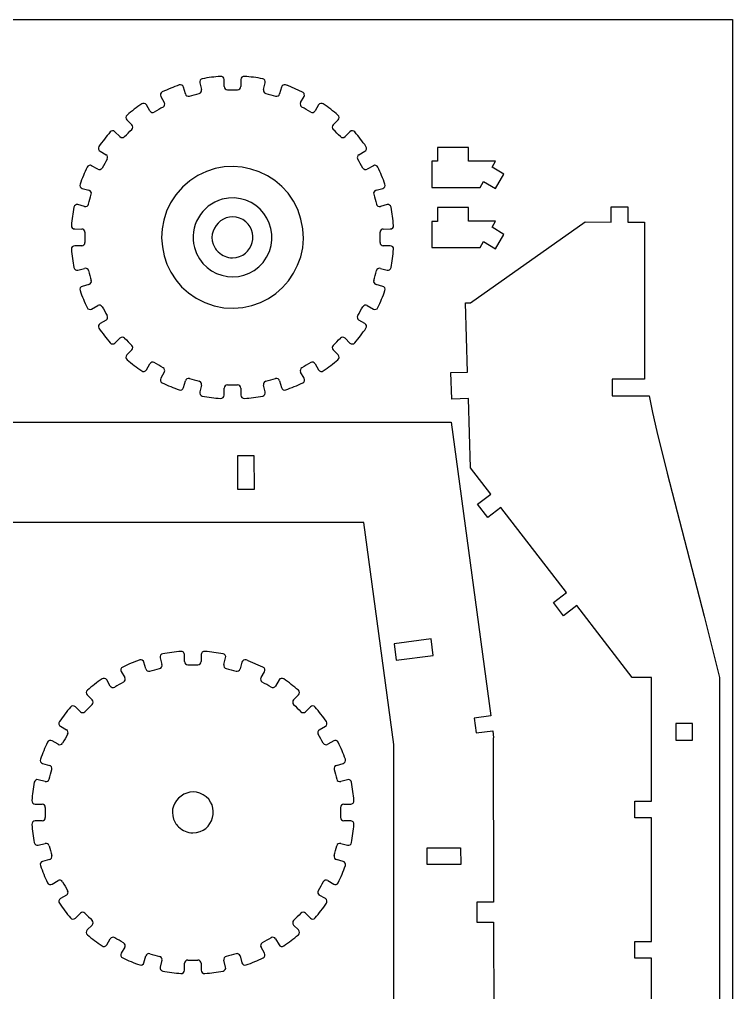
# Model space of a CAD drawing. Extents: x 827 to 1399, y 525 to 1105.
# Drawn here: x 1290.2 to 1399.5, y 956.3 to 1105.4 of the extents above; entities that cross this region are included whole.
import ezdxf

# ---------------------------------------------------------------- set-up
doc = ezdxf.new("R2010")
doc.units = 0
doc.layers.get('0').update_dxf_attribs({"linetype": 'CONTINUOUS'})

msp = doc.modelspace()

# ---------------------------------------------------------------- linework, layer by layer
at = {"color": 1}
for p, q in [((829.465449, 1105.441268), (1399.465449, 1105.441268)), ((1399.465449, 1105.441268), (1399.465449, 525.441268))]:
    msp.add_line(p, q, dxfattribs=at)
at = {"color": 3}
for p, q in [((1321.553849, 1095.162368), (1321.550249, 1096.229668)), ((1324.120849, 1096.229668), (1324.117349, 1095.162468)), ((1315.615649, 1094.043068), (1315.335849, 1095.072968)), ((1317.818749, 1095.738568), (1318.091649, 1094.706568)), ((1327.579449, 1094.706568), (1327.852249, 1095.738568)), ((1330.335249, 1095.073168), (1330.055449, 1094.043068)), ((1331.277149, 1095.312768), (1330.980549, 1095.414868)), ((1333.565949, 1094.319068), (1331.313749, 1095.298568)), ((1311.858849, 1093.632768), (1312.389349, 1092.706668)), ((1333.281749, 1092.706768), (1333.800449, 1093.612068)), ((1310.169349, 1091.425068), (1309.632549, 1092.347468)), ((1336.038449, 1092.347468), (1335.501649, 1091.425068)), ((1306.646649, 1090.056368), (1307.398849, 1089.299168)), ((1338.272249, 1089.299168), (1339.024449, 1090.056468)), ((1305.586249, 1087.486568), (1304.829049, 1088.238768)), ((1340.841949, 1088.238668), (1340.084849, 1087.486568)), ((1359.000225, 1085.846361), (1354.240325, 1085.845861)), ((1354.240325, 1085.845861), (1354.240525, 1083.720861)), ((1359.000525, 1083.721461), (1359.000225, 1085.846361)), ((1302.537849, 1085.252868), (1303.460349, 1084.716168)), ((1342.210749, 1084.716168), (1343.133149, 1085.252768)), ((1302.178749, 1082.496168), (1301.252549, 1083.026768)), ((1344.418549, 1083.026768), (1343.492349, 1082.496168)), ((1354.240525, 1083.720861), (1353.390625, 1083.720761)), ((1353.390625, 1083.720761), (1353.391025, 1079.692661)), ((1363.144925, 1083.721961), (1359.000525, 1083.721461)), ((1362.604225, 1082.805761), (1363.144925, 1083.721961)), ((1364.434325, 1081.725761), (1362.604225, 1082.805761)), ((1363.138225, 1079.529661), (1364.434325, 1081.725761)), ((1299.812449, 1079.549468), (1300.842349, 1079.269868)), ((1344.828749, 1079.269868), (1345.858649, 1079.549468)), ((1353.391025, 1079.692661), (1360.767425, 1079.693561)), ((1360.767425, 1079.693561), (1361.308225, 1080.609761)), ((1361.308225, 1080.609761), (1363.138225, 1079.529661)), ((1300.178949, 1076.793868), (1299.147049, 1077.066668)), ((1346.524049, 1077.066668), (1345.492149, 1076.793868)), ((1359.000225, 1076.635161), (1354.240325, 1076.634661)), ((1354.240325, 1076.634661), (1354.240525, 1074.509661)), ((1359.000525, 1074.510261), (1359.000225, 1076.635161)), ((1380.849949, 1074.407368), (1380.848249, 1076.723868)), ((1380.848249, 1076.723868), (1383.428449, 1076.723868)), ((1383.428449, 1076.723868), (1383.430049, 1074.407368)), ((1354.240525, 1074.509661), (1353.390625, 1074.509561)), ((1353.390625, 1074.509561), (1353.391025, 1070.481461)), ((1363.144925, 1074.510761), (1359.000525, 1074.510261)), ((1359.313949, 1062.011168), (1376.862249, 1074.408068)), ((1362.604225, 1073.594561), (1363.144925, 1074.510761)), ((1364.434325, 1072.514561), (1362.604225, 1073.594561)), ((1376.862249, 1074.408068), (1380.849949, 1074.407368)), ((1383.430049, 1074.407368), (1385.980049, 1074.407268)), ((1385.980049, 1074.407268), (1385.978749, 1050.330268)), ((1298.655849, 1073.335168), (1299.723049, 1073.331668)), ((1345.948149, 1073.331668), (1347.015249, 1073.335168)), ((1363.138225, 1070.318461), (1364.434325, 1072.514561)), ((1299.723149, 1070.768268), (1298.655849, 1070.764668)), ((1347.015249, 1070.764668), (1345.948049, 1070.768268)), ((1360.767425, 1070.482361), (1361.308225, 1071.398561)), ((1361.308225, 1071.398561), (1363.138225, 1070.318461)), ((1353.391025, 1070.481461), (1360.767425, 1070.482361)), ((1299.147049, 1067.033268), (1300.178849, 1067.306068)), ((1345.492249, 1067.306068), (1346.524049, 1067.033268)), ((1300.842449, 1064.830068), (1299.812449, 1064.550268)), ((1345.858649, 1064.550268), (1344.828649, 1064.830068)), ((1301.252449, 1061.073068), (1302.178549, 1061.603668)), ((1343.492349, 1061.603768), (1344.418549, 1061.073168)), ((1358.852749, 1051.417168), (1358.519949, 1062.011168)), ((1358.519949, 1062.011168), (1359.313949, 1062.011168)), ((1303.460349, 1059.383668), (1302.537849, 1058.846968)), ((1343.133149, 1058.847068), (1342.210749, 1059.383668)), ((1304.829049, 1055.861068), (1305.586249, 1056.613268)), ((1340.084849, 1056.613268), (1340.841949, 1055.861168)), ((1307.398849, 1054.800768), (1306.646549, 1054.043368)), ((1339.024449, 1054.043368), (1338.272249, 1054.800668)), ((1309.632549, 1051.752268), (1310.169249, 1052.674768)), ((1335.501749, 1052.674768), (1336.038349, 1051.752368)), ((1312.389349, 1051.393168), (1311.858849, 1050.467068)), ((1333.812449, 1050.467068), (1333.281749, 1051.393168)), ((1356.304049, 1051.337168), (1358.852749, 1051.417168)), ((1356.432149, 1047.259068), (1356.304049, 1051.337168)), ((1315.335949, 1049.026668), (1315.615649, 1050.056868)), ((1330.055449, 1050.056968), (1330.335249, 1049.026868)), ((1381.020049, 1050.330568), (1381.019949, 1047.778568)), ((1385.978749, 1050.330268), (1381.020049, 1050.330568)), ((1318.091649, 1049.393368), (1317.818749, 1048.361368)), ((1321.550249, 1047.870168), (1321.553849, 1048.937568)), ((1324.117349, 1048.937468), (1324.120849, 1047.870168)), ((1327.852249, 1048.361368), (1327.579349, 1049.393368)), ((1358.980849, 1047.339168), (1356.432149, 1047.259068)), ((1359.313649, 1036.745168), (1358.980849, 1047.339168)), ((1381.019949, 1047.778568), (1386.709149, 1047.778468)), ((1386.709149, 1047.778468), (1387.208549, 1045.241968)), ((1387.208549, 1045.241968), (1387.867549, 1042.306668)), ((1252.496049, 1043.725468), (1356.363849, 1043.722468)), ((1356.363849, 1043.722468), (1362.408549, 998.719068)), ((1387.867549, 1042.306668), (1389.467449, 1035.899168)), ((1362.425649, 1032.704668), (1359.313649, 1036.745168)), ((1389.467449, 1035.899168), (1395.139349, 1014.018168)), ((1360.405349, 1031.148668), (1362.425649, 1032.704668)), ((1361.961349, 1029.128368), (1360.405349, 1031.148668)), ((1363.981649, 1030.684368), (1361.961349, 1029.128368)), ((1374.023449, 1017.646268), (1363.981649, 1030.684368)), ((1342.966249, 1028.389468), (1265.937449, 1028.389468)), ((1347.536049, 994.356968), (1342.966249, 1028.389468)), ((1372.003149, 1016.090268), (1374.023449, 1017.646268)), ((1373.559149, 1014.069968), (1372.003149, 1016.090268)), ((1375.579449, 1015.625968), (1373.559149, 1014.069968)), ((1384.065249, 1004.608068), (1375.579449, 1015.625968)), ((1395.139349, 1014.018168), (1397.465449, 1004.607968)), ((1387.061949, 1004.608168), (1384.065249, 1004.608068)), ((1387.061849, 985.677468), (1387.061949, 1004.608168)), ((1397.465449, 1004.607968), (1397.464449, 904.788868)), ((1362.408549, 998.719068), (1359.873849, 998.381068)), ((1359.873849, 998.381068), (1360.177149, 996.123168)), ((1360.177149, 996.123168), (1362.711849, 996.461168)), ((1362.711849, 996.461168), (1362.857749, 995.374268)), ((1362.857749, 995.374268), (1362.792249, 995.374268)), ((1362.792249, 995.374268), (1362.849049, 970.192868)), ((1347.631749, 900.936968), (1347.536049, 994.356968)), ((1384.501649, 983.117368), (1384.501749, 985.677568)), ((1384.501749, 985.677568), (1387.061849, 985.677468)), ((1387.061849, 983.117368), (1384.501649, 983.117368)), ((1387.061649, 964.186768), (1387.061849, 983.117368)), ((1362.849049, 970.192868), (1360.291449, 970.192868)), ((1360.291449, 970.192868), (1360.294049, 967.124668)), ((1360.294049, 967.124668), (1362.851649, 967.124668)), ((1362.851649, 967.124668), (1362.872849, 942.321668)), ((1384.501449, 961.626668), (1384.501549, 964.186668)), ((1384.501549, 964.186668), (1387.061649, 964.186768)), ((1387.061649, 961.626568), (1384.501449, 961.626668)), ((1387.061449, 942.695868), (1387.061649, 961.626568))]:
    msp.add_line(p, q, dxfattribs=at)
at = {"color": 7}
for p, q in [((1323.623449, 1038.592168), (1323.627249, 1033.480168)), ((1326.180549, 1038.592168), (1323.623449, 1038.592168)), ((1326.184449, 1033.480168), (1326.180549, 1038.592168)), ((1323.627249, 1033.480168), (1326.184449, 1033.480168)), ((1353.263449, 1010.535568), (1347.585749, 1009.779668)), ((1347.585749, 1009.779668), (1347.925349, 1007.245668)), ((1353.603149, 1008.001568), (1353.263449, 1010.535568)), ((1347.925349, 1007.245668), (1353.603149, 1008.001568)), ((1390.774549, 997.570168), (1390.774449, 995.010168)), ((1393.334549, 997.570268), (1390.774549, 997.570168)), ((1393.334649, 995.010168), (1393.334549, 997.570268)), ((1390.774449, 995.010168), (1393.334649, 995.010168)), ((1352.688749, 975.974068), (1352.686649, 978.530868)), ((1352.686649, 978.530868), (1357.801749, 978.530868)), ((1357.801749, 978.530868), (1357.803949, 975.974068)), ((1357.803949, 975.974068), (1352.688749, 975.974068))]:
    msp.add_line(p, q, dxfattribs=at)
at = {"color": 2}
for p, q in [((1315.485149, 1007.047468), (1315.481549, 1008.114768)), ((1318.052149, 1008.114768), (1318.048649, 1007.047568)), ((1309.546949, 1005.928168), (1309.267149, 1006.958068)), ((1311.750049, 1007.623668), (1312.022949, 1006.591668)), ((1321.510749, 1006.591668), (1321.783549, 1007.623668)), ((1324.266549, 1006.958268), (1323.986749, 1005.928168)), ((1325.208449, 1007.197868), (1324.911849, 1007.299968)), ((1327.497249, 1006.204168), (1325.245049, 1007.183668)), ((1305.790149, 1005.517868), (1306.320649, 1004.591768)), ((1327.213049, 1004.591868), (1327.731749, 1005.497168)), ((1304.100649, 1003.310168), (1303.563849, 1004.232568)), ((1329.969749, 1004.232568), (1329.432949, 1003.310168)), ((1300.577949, 1001.941468), (1301.330149, 1001.184268)), ((1332.203549, 1001.184268), (1332.955749, 1001.941568)), ((1299.517549, 999.371668), (1298.760349, 1000.123868)), ((1334.773249, 1000.123768), (1334.016149, 999.371668)), ((1296.469149, 997.137968), (1297.391649, 996.601268)), ((1336.142049, 996.601268), (1337.064449, 997.137868)), ((1296.110049, 994.381268), (1295.183849, 994.911868)), ((1338.349849, 994.911868), (1337.423649, 994.381268)), ((1293.743749, 991.434568), (1294.773649, 991.154968)), ((1338.760049, 991.154968), (1339.789949, 991.434568)), ((1294.110249, 988.678968), (1293.078349, 988.951768)), ((1340.455349, 988.951768), (1339.423449, 988.678968)), ((1292.587149, 985.220268), (1293.654349, 985.216768)), ((1339.879449, 985.216768), (1340.946549, 985.220268)), ((1293.654449, 982.653368), (1292.587149, 982.649768)), ((1340.946549, 982.649768), (1339.879349, 982.653368)), ((1293.078349, 978.918368), (1294.110149, 979.191168)), ((1339.423549, 979.191168), (1340.455349, 978.918368)), ((1294.773749, 976.715168), (1293.743749, 976.435368)), ((1339.789949, 976.435368), (1338.759949, 976.715168)), ((1295.183749, 972.958168), (1296.109849, 973.488768)), ((1337.423649, 973.488868), (1338.349849, 972.958268)), ((1297.391649, 971.268768), (1296.469149, 970.732068)), ((1337.064449, 970.732168), (1336.142049, 971.268768)), ((1298.760349, 967.746168), (1299.517549, 968.498368)), ((1334.016149, 968.498368), (1334.773249, 967.746268)), ((1301.330149, 966.685868), (1300.577849, 965.928468)), ((1332.955749, 965.928468), (1332.203549, 966.685768)), ((1303.563849, 963.637368), (1304.100549, 964.559868)), ((1306.320649, 963.278268), (1305.790149, 962.352168)), ((1327.743749, 962.352168), (1327.213049, 963.278268)), ((1329.433049, 964.559868), (1329.969649, 963.637468)), ((1309.267249, 960.911768), (1309.546949, 961.941968)), ((1323.986749, 961.942068), (1324.266549, 960.911968)), ((1312.022949, 961.278468), (1311.750049, 960.246468)), ((1315.481549, 959.755268), (1315.485149, 960.822668)), ((1318.048649, 960.822568), (1318.052149, 959.755268)), ((1321.783549, 960.246468), (1321.510649, 961.278468))]:
    msp.add_line(p, q, dxfattribs=at)
at = {"color": 3}
for points in [[(1317.879749, 1096.134068), (1317.799849, 1096.007868), (1317.780549, 1095.882968), (1317.818749, 1095.738568)], [(1318.211249, 1096.357968), (1318.064349, 1096.330868), (1317.959649, 1096.260168), (1317.879749, 1096.134068)], [(1321.010849, 1096.726468), (1320.071849, 1096.652268), (1319.137449, 1096.529368), (1318.211249, 1096.357968)], [(1321.388949, 1096.595768), (1321.279049, 1096.696968), (1321.159749, 1096.738168), (1321.010849, 1096.726468)], [(1321.550249, 1096.229668), (1321.549749, 1096.378968), (1321.498749, 1096.494568), (1321.388949, 1096.595768)], [(1324.282049, 1096.595768), (1324.172249, 1096.494568), (1324.121349, 1096.378968), (1324.120849, 1096.229668)], [(1324.660249, 1096.726468), (1324.511349, 1096.738168), (1324.391949, 1096.696968), (1324.282049, 1096.595768)], [(1327.459849, 1096.357968), (1326.533649, 1096.529468), (1325.599249, 1096.652268), (1324.660249, 1096.726468)], [(1327.791249, 1096.133868), (1327.711349, 1096.260068), (1327.606749, 1096.330868), (1327.459849, 1096.357968)], [(1327.852249, 1095.738568), (1327.890349, 1095.882868), (1327.871149, 1096.007768), (1327.791249, 1096.133868)], [(1314.686249, 1095.413168), (1313.798449, 1095.098468), (1312.927749, 1094.738068), (1312.077449, 1094.332768)], [(1315.085249, 1095.384968), (1314.952949, 1095.454268), (1314.827049, 1095.463168), (1314.686249, 1095.413168)], [(1315.335849, 1095.072968), (1315.296649, 1095.217168), (1315.217549, 1095.315668), (1315.085249, 1095.384968)], [(1317.737649, 1094.095768), (1318.003149, 1094.166968), (1318.161849, 1094.440868), (1318.091649, 1094.706568)], [(1321.553849, 1095.162368), (1321.554749, 1094.887568), (1321.779049, 1094.664068), (1322.053849, 1094.664068)], [(1322.053849, 1094.664068), (1322.575049, 1094.664068), (1323.096149, 1094.664068), (1323.617349, 1094.664068)], [(1323.617349, 1094.664068), (1323.892149, 1094.664068), (1324.116449, 1094.887568), (1324.117349, 1095.162468)], [(1327.579449, 1094.706568), (1327.509249, 1094.440868), (1327.667949, 1094.166968), (1327.933449, 1094.095768)], [(1330.583749, 1095.384068), (1330.452449, 1095.314468), (1330.374249, 1095.216568), (1330.335249, 1095.073168)], [(1330.980549, 1095.414868), (1330.840049, 1095.463268), (1330.715049, 1095.453568), (1330.583749, 1095.384068)], [(1331.313749, 1095.298568), (1331.301649, 1095.303868), (1331.289649, 1095.308468), (1331.277149, 1095.312768)], [(1311.815349, 1094.030368), (1311.770849, 1093.887868), (1311.784649, 1093.762368), (1311.858849, 1093.632768)], [(1312.077449, 1094.332768), (1311.942649, 1094.268468), (1311.859949, 1094.172968), (1311.815349, 1094.030368)], [(1315.615649, 1094.043068), (1315.687649, 1093.777968), (1315.962049, 1093.620068), (1316.227549, 1093.691168)], [(1316.227549, 1093.691168), (1316.730949, 1093.825968), (1317.234249, 1093.960868), (1317.737649, 1094.095768)], [(1327.933449, 1094.095768), (1328.436749, 1093.960868), (1328.940149, 1093.825968), (1329.443649, 1093.691168)], [(1329.443649, 1093.691168), (1329.709049, 1093.620068), (1329.983449, 1093.777968), (1330.055449, 1094.043068)], [(1333.841149, 1094.017968), (1333.793149, 1094.162668), (1333.705749, 1094.258268), (1333.565949, 1094.319068)], [(1333.800449, 1093.612068), (1333.876149, 1093.744268), (1333.889049, 1093.873368), (1333.841149, 1094.017968)], [(1308.917049, 1092.508068), (1308.140949, 1091.974168), (1307.393149, 1091.400568), (1306.676749, 1090.789068)], [(1309.309849, 1092.583968), (1309.164249, 1092.616668), (1309.039949, 1092.592568), (1308.917049, 1092.508068)], [(1309.632549, 1092.347468), (1309.557349, 1092.476568), (1309.455649, 1092.551268), (1309.309849, 1092.583968)], [(1310.169349, 1091.425068), (1310.307549, 1091.187568), (1310.613449, 1091.106168), (1310.851449, 1091.243568)], [(1312.205349, 1092.025068), (1311.754049, 1091.764668), (1311.302749, 1091.504068), (1310.851449, 1091.243568)], [(1312.205349, 1092.025068), (1312.443449, 1092.162468), (1312.525949, 1092.468268), (1312.389349, 1092.706668)], [(1333.281749, 1092.706768), (1333.145049, 1092.468268), (1333.227549, 1092.162468), (1333.465649, 1092.025068)], [(1334.819549, 1091.243568), (1334.368249, 1091.504068), (1333.916949, 1091.764668), (1333.465649, 1092.025068)], [(1334.819549, 1091.243568), (1335.057549, 1091.106168), (1335.363449, 1091.187568), (1335.501649, 1091.425068)], [(1336.361149, 1092.583968), (1336.215349, 1092.551268), (1336.113649, 1092.476568), (1336.038449, 1092.347468)], [(1336.753949, 1092.507968), (1336.631049, 1092.592568), (1336.506749, 1092.616668), (1336.361149, 1092.583968)], [(1338.994249, 1090.789068), (1338.277849, 1091.400668), (1337.530049, 1091.974268), (1336.753949, 1092.507968)], [(1306.501749, 1090.429268), (1306.495649, 1090.281068), (1306.542149, 1090.161568), (1306.646649, 1090.056368)], [(1306.676749, 1090.789068), (1306.563149, 1090.692068), (1306.507849, 1090.578468), (1306.501749, 1090.429268)], [(1339.169249, 1090.429368), (1339.163149, 1090.578568), (1339.107849, 1090.692068), (1338.994249, 1090.789068)], [(1339.024449, 1090.056468), (1339.128949, 1090.161668), (1339.175349, 1090.281168), (1339.169249, 1090.429368)], [(1306.292249, 1087.487668), (1306.660749, 1087.856168), (1307.029249, 1088.224668), (1307.397749, 1088.593168)], [(1307.397749, 1088.593168), (1307.592049, 1088.787568), (1307.592549, 1089.104168), (1307.398849, 1089.299168)], [(1338.272249, 1089.299168), (1338.078549, 1089.104168), (1338.079049, 1088.787568), (1338.273349, 1088.593168)], [(1339.378849, 1087.487668), (1339.010349, 1087.856168), (1338.641849, 1088.224668), (1338.273349, 1088.593168)], [(1304.096449, 1088.208668), (1303.484849, 1087.492368), (1302.911149, 1086.744568), (1302.377449, 1085.968468)], [(1304.456149, 1088.383668), (1304.306949, 1088.377568), (1304.193449, 1088.322368), (1304.096449, 1088.208668)], [(1304.829049, 1088.238768), (1304.723849, 1088.343268), (1304.604349, 1088.389768), (1304.456149, 1088.383668)], [(1305.586249, 1087.486568), (1305.781249, 1087.292868), (1306.097849, 1087.293368), (1306.292249, 1087.487668)], [(1339.378849, 1087.487668), (1339.573249, 1087.293368), (1339.889849, 1087.292868), (1340.084849, 1087.486568)], [(1341.214849, 1088.383568), (1341.066649, 1088.389668), (1340.947149, 1088.343168), (1340.841949, 1088.238668)], [(1341.574649, 1088.208568), (1341.477649, 1088.322168), (1341.364149, 1088.377468), (1341.214849, 1088.383568)], [(1343.293649, 1085.968268), (1342.759749, 1086.744368), (1342.186249, 1087.492168), (1341.574649, 1088.208568)], [(1302.377449, 1085.968468), (1302.292849, 1085.845468), (1302.268849, 1085.721168), (1302.301549, 1085.575568)], [(1302.301549, 1085.575568), (1302.334249, 1085.429868), (1302.408749, 1085.327968), (1302.537849, 1085.252868)], [(1343.133149, 1085.252768), (1343.262249, 1085.327868), (1343.336749, 1085.429768), (1343.369449, 1085.575468)], [(1343.369449, 1085.575468), (1343.402149, 1085.721068), (1343.378149, 1085.845368), (1343.293649, 1085.968268)], [(1303.641949, 1084.033968), (1303.381349, 1083.582668), (1303.120749, 1083.131368), (1302.860249, 1082.680068)], [(1303.641949, 1084.033968), (1303.779349, 1084.271968), (1303.697949, 1084.577968), (1303.460349, 1084.716168)], [(1342.210749, 1084.716168), (1341.973149, 1084.577968), (1341.891749, 1084.271968), (1342.029149, 1084.033968)], [(1342.810849, 1082.680068), (1342.550249, 1083.131368), (1342.289749, 1083.582668), (1342.029149, 1084.033968)], [(1300.552549, 1082.808068), (1300.147249, 1081.957868), (1299.786949, 1081.086968), (1299.472249, 1080.199168)], [(1300.854949, 1083.070268), (1300.712349, 1083.025668), (1300.616849, 1082.942968), (1300.552549, 1082.808068)], [(1301.252549, 1083.026768), (1301.123049, 1083.100968), (1300.997349, 1083.114768), (1300.854949, 1083.070268)], [(1302.178749, 1082.496168), (1302.417149, 1082.359568), (1302.722949, 1082.442068), (1302.860249, 1082.680068)], [(1342.810849, 1082.680068), (1342.948249, 1082.442068), (1343.253949, 1082.359668), (1343.492349, 1082.496168)], [(1344.816349, 1083.070268), (1344.673849, 1083.114768), (1344.548149, 1083.101068), (1344.418549, 1083.026768)], [(1345.118449, 1082.808168), (1345.054249, 1082.942968), (1344.958849, 1083.025668), (1344.816349, 1083.070268)], [(1346.198849, 1080.199168), (1345.884049, 1081.086968), (1345.523749, 1081.957868), (1345.118449, 1082.808168)], [(1299.472249, 1080.199168), (1299.422249, 1080.058368), (1299.431149, 1079.932468), (1299.500449, 1079.800068)], [(1299.500449, 1079.800068), (1299.569749, 1079.667768), (1299.668249, 1079.588668), (1299.812449, 1079.549468)], [(1345.858649, 1079.549468), (1346.002849, 1079.588668), (1346.101349, 1079.667768), (1346.170649, 1079.800068)], [(1346.170649, 1079.800068), (1346.239949, 1079.932368), (1346.248849, 1080.058368), (1346.198849, 1080.199168)], [(1300.789749, 1077.147868), (1300.924649, 1077.651168), (1301.059449, 1078.154568), (1301.194349, 1078.657968)], [(1301.194349, 1078.657968), (1301.265449, 1078.923368), (1301.107549, 1079.197868), (1300.842349, 1079.269868)], [(1344.828749, 1079.269868), (1344.563549, 1079.197868), (1344.405649, 1078.923368), (1344.476749, 1078.657968)], [(1344.476749, 1078.657968), (1344.611649, 1078.154568), (1344.746449, 1077.651168), (1344.881349, 1077.147868)], [(1298.527649, 1076.674268), (1298.356149, 1075.747968), (1298.233249, 1074.813568), (1298.159049, 1073.874468)], [(1298.751749, 1077.005668), (1298.625549, 1076.925768), (1298.554749, 1076.821168), (1298.527649, 1076.674268)], [(1299.147049, 1077.066668), (1299.002749, 1077.104868), (1298.877849, 1077.085568), (1298.751749, 1077.005668)], [(1300.178949, 1076.793868), (1300.444649, 1076.723668), (1300.718549, 1076.882368), (1300.789749, 1077.147868)], [(1344.881349, 1077.147868), (1344.952549, 1076.882368), (1345.226449, 1076.723668), (1345.492149, 1076.793868)], [(1346.919349, 1077.005668), (1346.793249, 1077.085568), (1346.668349, 1077.104868), (1346.524049, 1077.066668)], [(1347.143449, 1076.674268), (1347.116349, 1076.821168), (1347.045549, 1076.925768), (1346.919349, 1077.005668)], [(1347.512049, 1073.874468), (1347.437849, 1074.813568), (1347.314949, 1075.747968), (1347.143449, 1076.674268)], [(1298.159049, 1073.874468), (1298.147349, 1073.725568), (1298.188649, 1073.606268), (1298.289849, 1073.496368)], [(1347.381249, 1073.496368), (1347.482449, 1073.606268), (1347.523749, 1073.725568), (1347.512049, 1073.874468)], [(1298.289849, 1073.496368), (1298.390949, 1073.386568), (1298.506549, 1073.335668), (1298.655849, 1073.335168)], [(1300.221449, 1072.831668), (1300.221449, 1073.106468), (1299.997949, 1073.330768), (1299.723049, 1073.331668)], [(1300.221449, 1072.831668), (1300.221449, 1072.310568), (1300.221449, 1071.789368), (1300.221449, 1071.268268)], [(1345.948149, 1073.331668), (1345.673249, 1073.330768), (1345.449749, 1073.106468), (1345.449749, 1072.831668)], [(1345.449749, 1071.268268), (1345.449749, 1071.789368), (1345.449749, 1072.310568), (1345.449749, 1072.831668)], [(1347.015249, 1073.335168), (1347.164549, 1073.335668), (1347.280149, 1073.386568), (1347.381249, 1073.496368)], [(1298.289649, 1070.603268), (1298.188549, 1070.493468), (1298.147349, 1070.374168), (1298.159049, 1070.225368)], [(1298.655849, 1070.764668), (1298.506449, 1070.764168), (1298.390949, 1070.713168), (1298.289649, 1070.603268)], [(1299.723149, 1070.768268), (1299.997949, 1070.769168), (1300.221449, 1070.993468), (1300.221449, 1071.268268)], [(1345.449749, 1071.268268), (1345.449749, 1070.993468), (1345.673249, 1070.769168), (1345.948049, 1070.768268)], [(1347.381349, 1070.603368), (1347.280149, 1070.713168), (1347.164649, 1070.764168), (1347.015249, 1070.764668)], [(1347.512049, 1070.225268), (1347.523749, 1070.374168), (1347.482549, 1070.493468), (1347.381349, 1070.603368)], [(1298.159049, 1070.225368), (1298.233249, 1069.286268), (1298.356149, 1068.351868), (1298.527649, 1067.425668)], [(1347.143449, 1067.425668), (1347.314949, 1068.351868), (1347.437849, 1069.286268), (1347.512049, 1070.225268)], [(1298.527649, 1067.425668), (1298.554749, 1067.278768), (1298.625549, 1067.174168), (1298.751749, 1067.094268)], [(1298.751749, 1067.094268), (1298.877849, 1067.014368), (1299.002749, 1066.995068), (1299.147049, 1067.033268)], [(1300.789649, 1066.952068), (1300.718449, 1067.217568), (1300.444549, 1067.376268), (1300.178849, 1067.306068)], [(1300.789649, 1066.952068), (1300.924449, 1066.448768), (1301.059349, 1065.945368), (1301.194349, 1065.441968)], [(1344.476749, 1065.441968), (1344.611749, 1065.945368), (1344.746649, 1066.448768), (1344.881449, 1066.952068)], [(1345.492249, 1067.306068), (1345.226549, 1067.376268), (1344.952649, 1067.217568), (1344.881449, 1066.952068)], [(1346.524049, 1067.033268), (1346.668349, 1066.995068), (1346.793249, 1067.014368), (1346.919349, 1067.094268)], [(1346.919349, 1067.094268), (1347.045549, 1067.174168), (1347.116349, 1067.278768), (1347.143449, 1067.425668)], [(1300.842449, 1064.830068), (1301.107649, 1064.902068), (1301.265449, 1065.176568), (1301.194349, 1065.441968)], [(1344.476749, 1065.441968), (1344.405649, 1065.176568), (1344.563449, 1064.902068), (1344.828649, 1064.830068)], [(1299.500449, 1064.299668), (1299.431249, 1064.167368), (1299.422249, 1064.041468), (1299.472149, 1063.900668)], [(1299.472149, 1063.900668), (1299.787049, 1063.012968), (1300.147349, 1062.142068), (1300.552649, 1061.291768)], [(1299.812449, 1064.550268), (1299.668249, 1064.511068), (1299.569749, 1064.432068), (1299.500449, 1064.299668)], [(1345.118449, 1061.291768), (1345.523749, 1062.142068), (1345.884049, 1063.012968), (1346.198949, 1063.900668)], [(1346.170649, 1064.299668), (1346.101349, 1064.432068), (1346.002849, 1064.511068), (1345.858649, 1064.550268)], [(1346.198949, 1063.900668), (1346.248849, 1064.041468), (1346.239849, 1064.167368), (1346.170649, 1064.299668)], [(1302.860149, 1061.419868), (1302.722749, 1061.657868), (1302.417049, 1061.740368), (1302.178549, 1061.603668)], [(1343.492349, 1061.603768), (1343.253949, 1061.740368), (1342.948249, 1061.657868), (1342.810849, 1061.419868)], [(1300.552649, 1061.291768), (1300.616849, 1061.156968), (1300.712249, 1061.074268), (1300.854749, 1061.029668)], [(1300.854749, 1061.029668), (1300.997349, 1060.985168), (1301.122949, 1060.998868), (1301.252449, 1061.073068)], [(1302.860149, 1061.419868), (1303.120749, 1060.968568), (1303.381349, 1060.517168), (1303.641949, 1060.065868)], [(1342.029149, 1060.065868), (1342.289749, 1060.517168), (1342.550249, 1060.968568), (1342.810849, 1061.419868)], [(1344.418549, 1061.073168), (1344.548149, 1060.998868), (1344.673749, 1060.985168), (1344.816349, 1061.029668)], [(1344.816349, 1061.029668), (1344.958849, 1061.074268), (1345.054249, 1061.156968), (1345.118449, 1061.291768)], [(1302.537849, 1058.846968), (1302.408849, 1058.771868), (1302.334149, 1058.669968), (1302.301449, 1058.524268)], [(1303.460349, 1059.383668), (1303.697949, 1059.521868), (1303.779349, 1059.827868), (1303.641949, 1060.065868)], [(1342.029149, 1060.065868), (1341.891749, 1059.827868), (1341.973149, 1059.521868), (1342.210749, 1059.383668)], [(1343.369449, 1058.524368), (1343.336749, 1058.670168), (1343.262249, 1058.771968), (1343.133149, 1058.847068)], [(1302.301449, 1058.524268), (1302.268749, 1058.378668), (1302.292849, 1058.254368), (1302.377349, 1058.131468)], [(1302.377349, 1058.131468), (1302.911249, 1057.355368), (1303.484749, 1056.607468), (1304.096349, 1055.891168)], [(1341.574549, 1055.891268), (1342.186149, 1056.607568), (1342.759749, 1057.355468), (1343.293549, 1058.131568)], [(1343.293549, 1058.131568), (1343.378149, 1058.254468), (1343.402149, 1058.378768), (1343.369449, 1058.524368)], [(1304.096349, 1055.891168), (1304.193449, 1055.777568), (1304.306949, 1055.722268), (1304.456149, 1055.716168)], [(1304.456149, 1055.716168), (1304.604349, 1055.710068), (1304.723849, 1055.756568), (1304.829049, 1055.861068)], [(1306.292249, 1056.612168), (1306.097849, 1056.806468), (1305.781249, 1056.806968), (1305.586249, 1056.613268)], [(1306.292249, 1056.612168), (1306.660649, 1056.243668), (1307.029149, 1055.875168), (1307.397649, 1055.506768)], [(1338.273349, 1055.506668), (1338.641849, 1055.875168), (1339.010349, 1056.243668), (1339.378849, 1056.612168)], [(1340.084849, 1056.613268), (1339.889849, 1056.806968), (1339.573249, 1056.806468), (1339.378849, 1056.612168)], [(1340.841949, 1055.861168), (1340.947149, 1055.756668), (1341.066649, 1055.710168), (1341.214849, 1055.716268)], [(1341.214849, 1055.716268), (1341.364049, 1055.722368), (1341.477549, 1055.777568), (1341.574549, 1055.891268)], [(1307.398849, 1054.800768), (1307.592549, 1054.995768), (1307.592049, 1055.312468), (1307.397649, 1055.506768)], [(1338.273349, 1055.506668), (1338.079049, 1055.312268), (1338.078549, 1054.995668), (1338.272249, 1054.800668)], [(1306.646549, 1054.043368), (1306.542049, 1053.938168), (1306.495649, 1053.818668), (1306.501749, 1053.670468)], [(1306.501749, 1053.670468), (1306.507849, 1053.521268), (1306.563149, 1053.407768), (1306.676749, 1053.310768)], [(1306.676749, 1053.310768), (1307.393149, 1052.699268), (1308.140949, 1052.125668), (1308.917049, 1051.591768)], [(1310.851449, 1052.856368), (1310.613449, 1052.993768), (1310.307449, 1052.912368), (1310.169249, 1052.674768)], [(1312.205449, 1052.074668), (1311.754149, 1052.335268), (1311.302749, 1052.595868), (1310.851449, 1052.856368)], [(1334.819549, 1052.856368), (1334.368249, 1052.595868), (1333.916949, 1052.335368), (1333.465549, 1052.074768)], [(1335.501749, 1052.674768), (1335.363549, 1052.912368), (1335.057549, 1052.993768), (1334.819549, 1052.856368)], [(1336.753849, 1051.591868), (1337.529949, 1052.125668), (1338.277849, 1052.699168), (1338.994249, 1053.310768)], [(1338.994249, 1053.310768), (1339.107849, 1053.407768), (1339.163149, 1053.521268), (1339.169249, 1053.670468)], [(1339.169249, 1053.670468), (1339.175349, 1053.818668), (1339.128949, 1053.938168), (1339.024449, 1054.043368)], [(1308.917049, 1051.591768), (1309.039949, 1051.507268), (1309.164249, 1051.483168), (1309.309849, 1051.515868)], [(1309.309849, 1051.515868), (1309.455549, 1051.548568), (1309.557449, 1051.623268), (1309.632549, 1051.752268)], [(1312.389349, 1051.393168), (1312.525849, 1051.631568), (1312.443449, 1051.937268), (1312.205449, 1052.074668)], [(1333.465549, 1052.074768), (1333.227549, 1051.937368), (1333.145049, 1051.631668), (1333.281749, 1051.393168)], [(1336.038349, 1051.752368), (1336.113449, 1051.623268), (1336.215349, 1051.548668), (1336.361149, 1051.515968)], [(1336.361149, 1051.515968), (1336.506649, 1051.483268), (1336.630949, 1051.507268), (1336.753849, 1051.591868)], [(1311.858849, 1050.467068), (1311.784649, 1050.337568), (1311.770849, 1050.211868), (1311.815349, 1050.069468)], [(1311.815349, 1050.069468), (1311.859949, 1049.926868), (1311.942649, 1049.831368), (1312.077549, 1049.767068)], [(1312.077549, 1049.767068), (1312.927749, 1049.361768), (1313.798549, 1049.001268), (1314.686249, 1048.686568)], [(1316.227549, 1050.408868), (1315.962149, 1050.479968), (1315.687649, 1050.322068), (1315.615649, 1050.056868)], [(1316.227549, 1050.408868), (1316.730949, 1050.273868), (1317.234349, 1050.138968), (1317.737649, 1050.004168)], [(1318.091649, 1049.393368), (1318.161849, 1049.659068), (1318.003149, 1049.932968), (1317.737649, 1050.004168)], [(1327.933349, 1050.004168), (1327.667849, 1049.932968), (1327.509149, 1049.659068), (1327.579349, 1049.393368)], [(1327.933349, 1050.004168), (1328.436749, 1050.139068), (1328.940149, 1050.273968), (1329.443549, 1050.408868)], [(1330.055449, 1050.056968), (1329.983449, 1050.322068), (1329.708949, 1050.479968), (1329.443549, 1050.408868)], [(1330.984749, 1048.686668), (1331.872549, 1049.001468), (1332.743449, 1049.361768), (1333.593649, 1049.767068)], [(1333.593649, 1049.767068), (1333.728549, 1049.831368), (1333.811249, 1049.926868), (1333.855849, 1050.069368)], [(1333.855849, 1050.069368), (1333.900349, 1050.211968), (1333.886649, 1050.337568), (1333.812449, 1050.467068)], [(1314.686249, 1048.686568), (1314.826949, 1048.636568), (1314.952949, 1048.645468), (1315.085249, 1048.714768)], [(1315.085249, 1048.714768), (1315.217549, 1048.784068), (1315.296749, 1048.882468), (1315.335949, 1049.026668)], [(1317.818749, 1048.361368), (1317.780549, 1048.217068), (1317.799849, 1048.092068), (1317.879749, 1047.966068)], [(1322.053849, 1049.435868), (1321.779049, 1049.435868), (1321.554749, 1049.212368), (1321.553849, 1048.937568)], [(1322.053849, 1049.435868), (1322.575049, 1049.435868), (1323.096149, 1049.435868), (1323.617349, 1049.435868)], [(1324.117349, 1048.937468), (1324.116449, 1049.212368), (1323.892149, 1049.435868), (1323.617349, 1049.435868)], [(1327.791249, 1047.966068), (1327.871149, 1048.092068), (1327.890449, 1048.217068), (1327.852249, 1048.361368)], [(1330.335249, 1049.026868), (1330.374449, 1048.882668), (1330.453449, 1048.784168), (1330.585749, 1048.714868)], [(1330.585749, 1048.714868), (1330.718049, 1048.645568), (1330.844049, 1048.636668), (1330.984749, 1048.686668)], [(1317.879749, 1047.966068), (1317.959649, 1047.839868), (1318.064249, 1047.769068), (1318.211149, 1047.741968)], [(1318.211149, 1047.741968), (1319.137349, 1047.570468), (1320.071749, 1047.447568), (1321.010849, 1047.373368)], [(1321.010849, 1047.373368), (1321.159749, 1047.361668), (1321.279049, 1047.402868), (1321.388949, 1047.504068)], [(1321.388949, 1047.504068), (1321.498749, 1047.605268), (1321.549749, 1047.720868), (1321.550249, 1047.870168)], [(1324.120849, 1047.870168), (1324.121349, 1047.720868), (1324.172249, 1047.605268), (1324.282049, 1047.504068)], [(1324.282049, 1047.504068), (1324.391949, 1047.402868), (1324.511349, 1047.361668), (1324.660249, 1047.373368)], [(1324.660249, 1047.373368), (1325.599249, 1047.447568), (1326.533649, 1047.570468), (1327.459849, 1047.741968)], [(1327.459849, 1047.741968), (1327.606749, 1047.769068), (1327.711349, 1047.839868), (1327.791249, 1047.966068)]]:
    msp.add_open_spline(points, degree=3, dxfattribs=at)
at = {"color": 1}
for points in [[(1333.326449, 1074.860968), (1331.167549, 1082.918068), (1321.054049, 1085.627568), (1315.155749, 1079.729768)], [(1315.155749, 1079.729768), (1309.257249, 1073.831768), (1311.967649, 1063.718068), (1320.024549, 1061.559068)], [(1328.068349, 1069.028768), (1330.750549, 1073.674868), (1326.453749, 1079.273168), (1321.271749, 1077.886368)], [(1321.271749, 1077.886368), (1318.050249, 1077.023568), (1316.136449, 1073.707168), (1316.999049, 1070.486068)], [(1320.024549, 1061.559068), (1328.081449, 1059.400068), (1335.485349, 1066.804068), (1333.326449, 1074.860968)], [(1316.999049, 1070.486068), (1318.386549, 1065.304668), (1325.386649, 1064.383568), (1328.068349, 1069.028768)]]:
    msp.add_open_spline(points, degree=3, dxfattribs=at)
at = {"color": 7}
for points in [[(1324.413049, 1074.775768), (1321.686049, 1076.350768), (1318.518349, 1073.212868), (1320.127249, 1070.489868)], [(1322.844249, 1068.921468), (1326.002449, 1068.921468), (1327.147749, 1073.196268), (1324.413049, 1074.775768)], [(1320.127249, 1070.489868), (1320.266649, 1070.254068), (1320.417849, 1070.022268), (1320.625949, 1069.840268)], [(1320.625949, 1069.840268), (1321.298849, 1069.251468), (1321.929749, 1068.921468), (1322.844249, 1068.921468)], [(1318.344349, 986.660868), (1315.617349, 988.235868), (1312.449649, 985.097968), (1314.058549, 982.374968)], [(1316.775549, 980.806568), (1319.933749, 980.806568), (1321.079049, 985.081368), (1318.344349, 986.660868)], [(1314.058549, 982.374968), (1314.197949, 982.139168), (1314.349149, 981.907368), (1314.557249, 981.725368)], [(1314.557249, 981.725368), (1315.230149, 981.136568), (1315.861049, 980.806568), (1316.775549, 980.806568)]]:
    msp.add_open_spline(points, degree=3, dxfattribs=at)
at = {"color": 2}
for points in [[(1311.811049, 1008.019168), (1311.731149, 1007.892968), (1311.711849, 1007.768068), (1311.750049, 1007.623668)], [(1312.142549, 1008.243068), (1311.995649, 1008.215968), (1311.890949, 1008.145268), (1311.811049, 1008.019168)], [(1314.942149, 1008.611568), (1314.003149, 1008.537368), (1313.068749, 1008.414468), (1312.142549, 1008.243068)], [(1315.320249, 1008.480868), (1315.210349, 1008.582068), (1315.091049, 1008.623268), (1314.942149, 1008.611568)], [(1315.481549, 1008.114768), (1315.481049, 1008.264068), (1315.430049, 1008.379668), (1315.320249, 1008.480868)], [(1318.213349, 1008.480868), (1318.103549, 1008.379668), (1318.052649, 1008.264068), (1318.052149, 1008.114768)], [(1318.591549, 1008.611568), (1318.442649, 1008.623268), (1318.323249, 1008.582068), (1318.213349, 1008.480868)], [(1321.391149, 1008.243068), (1320.464949, 1008.414568), (1319.530549, 1008.537368), (1318.591549, 1008.611568)], [(1321.722549, 1008.018968), (1321.642649, 1008.145168), (1321.538049, 1008.215968), (1321.391149, 1008.243068)], [(1321.783549, 1007.623668), (1321.821649, 1007.767968), (1321.802449, 1007.892868), (1321.722549, 1008.018968)], [(1308.617549, 1007.298268), (1307.729749, 1006.983568), (1306.859049, 1006.623168), (1306.008749, 1006.217868)], [(1309.016549, 1007.270068), (1308.884249, 1007.339368), (1308.758349, 1007.348268), (1308.617549, 1007.298268)], [(1309.267149, 1006.958068), (1309.227949, 1007.102268), (1309.148849, 1007.200768), (1309.016549, 1007.270068)], [(1311.668949, 1005.980868), (1311.934449, 1006.052068), (1312.093149, 1006.325968), (1312.022949, 1006.591668)], [(1315.485149, 1007.047468), (1315.486049, 1006.772668), (1315.710349, 1006.549168), (1315.985149, 1006.549168)], [(1315.985149, 1006.549168), (1316.506349, 1006.549168), (1317.027449, 1006.549168), (1317.548649, 1006.549168)], [(1317.548649, 1006.549168), (1317.823449, 1006.549168), (1318.047749, 1006.772668), (1318.048649, 1007.047568)], [(1321.510749, 1006.591668), (1321.440549, 1006.325968), (1321.599249, 1006.052068), (1321.864749, 1005.980868)], [(1324.515049, 1007.269168), (1324.383749, 1007.199568), (1324.305549, 1007.101668), (1324.266549, 1006.958268)], [(1324.911849, 1007.299968), (1324.771349, 1007.348368), (1324.646349, 1007.338668), (1324.515049, 1007.269168)], [(1325.245049, 1007.183668), (1325.232949, 1007.188968), (1325.220949, 1007.193568), (1325.208449, 1007.197868)], [(1305.746649, 1005.915468), (1305.702149, 1005.772968), (1305.715949, 1005.647468), (1305.790149, 1005.517868)], [(1306.008749, 1006.217868), (1305.873949, 1006.153568), (1305.791249, 1006.058068), (1305.746649, 1005.915468)], [(1309.546949, 1005.928168), (1309.618949, 1005.663068), (1309.893349, 1005.505168), (1310.158849, 1005.576268)], [(1310.158849, 1005.576268), (1310.662249, 1005.711068), (1311.165549, 1005.845968), (1311.668949, 1005.980868)], [(1321.864749, 1005.980868), (1322.368049, 1005.845968), (1322.871449, 1005.711068), (1323.374949, 1005.576268)], [(1323.374949, 1005.576268), (1323.640349, 1005.505168), (1323.914749, 1005.663068), (1323.986749, 1005.928168)], [(1327.772449, 1005.903068), (1327.724449, 1006.047768), (1327.637049, 1006.143368), (1327.497249, 1006.204168)], [(1327.731749, 1005.497168), (1327.807449, 1005.629368), (1327.820349, 1005.758468), (1327.772449, 1005.903068)], [(1302.848349, 1004.393168), (1302.072249, 1003.859268), (1301.324449, 1003.285668), (1300.608049, 1002.674168)], [(1303.241149, 1004.469068), (1303.095549, 1004.501768), (1302.971249, 1004.477668), (1302.848349, 1004.393168)], [(1303.563849, 1004.232568), (1303.488649, 1004.361668), (1303.386949, 1004.436368), (1303.241149, 1004.469068)], [(1306.136649, 1003.910168), (1305.685349, 1003.649768), (1305.234049, 1003.389168), (1304.782749, 1003.128668)], [(1306.136649, 1003.910168), (1306.374749, 1004.047568), (1306.457249, 1004.353368), (1306.320649, 1004.591768)], [(1327.213049, 1004.591868), (1327.076349, 1004.353368), (1327.158849, 1004.047568), (1327.396949, 1003.910168)], [(1328.750849, 1003.128668), (1328.299549, 1003.389168), (1327.848249, 1003.649768), (1327.396949, 1003.910168)], [(1330.292449, 1004.469068), (1330.146649, 1004.436368), (1330.044949, 1004.361668), (1329.969749, 1004.232568)], [(1330.685249, 1004.393068), (1330.562349, 1004.477668), (1330.438049, 1004.501768), (1330.292449, 1004.469068)], [(1332.925549, 1002.674168), (1332.209149, 1003.285768), (1331.461349, 1003.859368), (1330.685249, 1004.393068)], [(1300.433049, 1002.314368), (1300.426949, 1002.166168), (1300.473449, 1002.046668), (1300.577949, 1001.941468)], [(1300.608049, 1002.674168), (1300.494449, 1002.577168), (1300.439149, 1002.463568), (1300.433049, 1002.314368)], [(1304.100649, 1003.310168), (1304.238849, 1003.072668), (1304.544749, 1002.991268), (1304.782749, 1003.128668)], [(1328.750849, 1003.128668), (1328.988849, 1002.991268), (1329.294749, 1003.072668), (1329.432949, 1003.310168)], [(1333.100549, 1002.314468), (1333.094449, 1002.463668), (1333.039149, 1002.577168), (1332.925549, 1002.674168)], [(1332.955749, 1001.941568), (1333.060249, 1002.046768), (1333.106649, 1002.166268), (1333.100549, 1002.314468)], [(1301.329049, 1000.478268), (1300.960549, 1000.109768), (1300.592049, 999.741268), (1300.223549, 999.372768)], [(1301.329049, 1000.478268), (1301.523349, 1000.672668), (1301.523849, 1000.989268), (1301.330149, 1001.184268)], [(1332.203549, 1001.184268), (1332.009849, 1000.989268), (1332.010349, 1000.672668), (1332.204649, 1000.478268)], [(1332.204649, 1000.478268), (1332.573149, 1000.109768), (1332.941649, 999.741268), (1333.310149, 999.372768)], [(1298.027749, 1000.093768), (1297.416149, 999.377468), (1296.842449, 998.629668), (1296.308749, 997.853568)], [(1298.387449, 1000.268768), (1298.238249, 1000.262668), (1298.124749, 1000.207468), (1298.027749, 1000.093768)], [(1298.760349, 1000.123868), (1298.655149, 1000.228368), (1298.535649, 1000.274868), (1298.387449, 1000.268768)], [(1299.517549, 999.371668), (1299.712549, 999.177968), (1300.029149, 999.178468), (1300.223549, 999.372768)], [(1333.310149, 999.372768), (1333.504549, 999.178468), (1333.821149, 999.177968), (1334.016149, 999.371668)], [(1335.146149, 1000.268668), (1334.997949, 1000.274768), (1334.878449, 1000.228268), (1334.773249, 1000.123768)], [(1335.505949, 1000.093668), (1335.408949, 1000.207268), (1335.295449, 1000.262568), (1335.146149, 1000.268668)], [(1337.224949, 997.853368), (1336.691049, 998.629468), (1336.117549, 999.377268), (1335.505949, 1000.093668)], [(1296.308749, 997.853568), (1296.224149, 997.730568), (1296.200149, 997.606268), (1296.232849, 997.460668)], [(1337.300749, 997.460568), (1337.333449, 997.606168), (1337.309449, 997.730468), (1337.224949, 997.853368)], [(1296.232849, 997.460668), (1296.265549, 997.314968), (1296.340049, 997.213068), (1296.469149, 997.137968)], [(1297.573249, 995.919068), (1297.710649, 996.157068), (1297.629249, 996.463068), (1297.391649, 996.601268)], [(1336.142049, 996.601268), (1335.904449, 996.463068), (1335.823049, 996.157068), (1335.960449, 995.919068)], [(1337.064449, 997.137868), (1337.193549, 997.212968), (1337.268049, 997.314868), (1337.300749, 997.460568)], [(1294.483849, 994.693168), (1294.078549, 993.842968), (1293.718249, 992.972068), (1293.403549, 992.084268)], [(1294.786249, 994.955368), (1294.643649, 994.910768), (1294.548149, 994.828068), (1294.483849, 994.693168)], [(1295.183849, 994.911868), (1295.054349, 994.986068), (1294.928649, 994.999868), (1294.786249, 994.955368)], [(1296.110049, 994.381268), (1296.348449, 994.244668), (1296.654249, 994.327168), (1296.791549, 994.565168)], [(1297.573249, 995.919068), (1297.312649, 995.467768), (1297.052049, 995.016468), (1296.791549, 994.565168)], [(1336.742149, 994.565168), (1336.481549, 995.016468), (1336.221049, 995.467768), (1335.960449, 995.919068)], [(1336.742149, 994.565168), (1336.879549, 994.327168), (1337.185249, 994.244768), (1337.423649, 994.381268)], [(1338.747649, 994.955368), (1338.605149, 994.999868), (1338.479449, 994.986168), (1338.349849, 994.911868)], [(1339.049749, 994.693268), (1338.985549, 994.828068), (1338.890149, 994.910768), (1338.747649, 994.955368)], [(1340.130149, 992.084268), (1339.815349, 992.972068), (1339.455049, 993.842968), (1339.049749, 994.693268)], [(1293.403549, 992.084268), (1293.353549, 991.943468), (1293.362449, 991.817568), (1293.431749, 991.685168)], [(1293.431749, 991.685168), (1293.501049, 991.552868), (1293.599549, 991.473768), (1293.743749, 991.434568)], [(1339.789949, 991.434568), (1339.934149, 991.473768), (1340.032649, 991.552868), (1340.101949, 991.685168)], [(1340.101949, 991.685168), (1340.171249, 991.817468), (1340.180149, 991.943468), (1340.130149, 992.084268)], [(1294.721049, 989.032968), (1294.855949, 989.536268), (1294.990749, 990.039668), (1295.125649, 990.543068)], [(1295.125649, 990.543068), (1295.196749, 990.808468), (1295.038849, 991.082968), (1294.773649, 991.154968)], [(1338.760049, 991.154968), (1338.494849, 991.082968), (1338.336949, 990.808468), (1338.408049, 990.543068)], [(1338.408049, 990.543068), (1338.542949, 990.039668), (1338.677749, 989.536268), (1338.812649, 989.032968)], [(1292.458949, 988.559368), (1292.287449, 987.633068), (1292.164549, 986.698668), (1292.090349, 985.759568)], [(1292.683049, 988.890768), (1292.556849, 988.810868), (1292.486049, 988.706268), (1292.458949, 988.559368)], [(1293.078349, 988.951768), (1292.934049, 988.989968), (1292.809149, 988.970668), (1292.683049, 988.890768)], [(1294.110249, 988.678968), (1294.375949, 988.608768), (1294.649849, 988.767468), (1294.721049, 989.032968)], [(1338.812649, 989.032968), (1338.883849, 988.767468), (1339.157749, 988.608768), (1339.423449, 988.678968)], [(1340.850649, 988.890768), (1340.724549, 988.970668), (1340.599649, 988.989968), (1340.455349, 988.951768)], [(1341.074749, 988.559368), (1341.047649, 988.706268), (1340.976849, 988.810868), (1340.850649, 988.890768)], [(1341.443349, 985.759568), (1341.369149, 986.698668), (1341.246249, 987.633068), (1341.074749, 988.559368)], [(1292.090349, 985.759568), (1292.078649, 985.610668), (1292.119949, 985.491368), (1292.221149, 985.381468)], [(1341.312549, 985.381468), (1341.413749, 985.491368), (1341.455049, 985.610668), (1341.443349, 985.759568)], [(1292.221149, 985.381468), (1292.322249, 985.271668), (1292.437849, 985.220768), (1292.587149, 985.220268)], [(1294.152749, 984.716768), (1294.152749, 984.991568), (1293.929249, 985.215868), (1293.654349, 985.216768)], [(1294.152749, 984.716768), (1294.152749, 984.195668), (1294.152749, 983.674468), (1294.152749, 983.153368)], [(1339.879449, 985.216768), (1339.604549, 985.215868), (1339.381049, 984.991568), (1339.381049, 984.716768)], [(1339.381049, 984.716768), (1339.381049, 984.195668), (1339.381049, 983.674468), (1339.381049, 983.153368)], [(1340.946549, 985.220268), (1341.095849, 985.220768), (1341.211449, 985.271668), (1341.312549, 985.381468)], [(1292.587149, 982.649768), (1292.437749, 982.649268), (1292.322249, 982.598268), (1292.220949, 982.488368)], [(1293.654449, 982.653368), (1293.929249, 982.654268), (1294.152749, 982.878568), (1294.152749, 983.153368)], [(1339.381049, 983.153368), (1339.381049, 982.878568), (1339.604549, 982.654268), (1339.879349, 982.653368)], [(1341.312649, 982.488468), (1341.211449, 982.598268), (1341.095949, 982.649268), (1340.946549, 982.649768)], [(1292.220949, 982.488368), (1292.119849, 982.378568), (1292.078649, 982.259268), (1292.090349, 982.110468)], [(1292.090349, 982.110468), (1292.164549, 981.171368), (1292.287449, 980.236968), (1292.458949, 979.310768)], [(1341.074749, 979.310768), (1341.246249, 980.236968), (1341.369149, 981.171368), (1341.443349, 982.110368)], [(1341.443349, 982.110368), (1341.455049, 982.259268), (1341.413849, 982.378568), (1341.312649, 982.488468)], [(1292.458949, 979.310768), (1292.486049, 979.163868), (1292.556849, 979.059268), (1292.683049, 978.979368)], [(1292.683049, 978.979368), (1292.809149, 978.899468), (1292.934049, 978.880168), (1293.078349, 978.918368)], [(1294.720949, 978.837168), (1294.649749, 979.102668), (1294.375849, 979.261368), (1294.110149, 979.191168)], [(1294.720949, 978.837168), (1294.855749, 978.333868), (1294.990649, 977.830468), (1295.125649, 977.327068)], [(1338.408049, 977.327068), (1338.543049, 977.830468), (1338.677949, 978.333868), (1338.812749, 978.837168)], [(1339.423549, 979.191168), (1339.157849, 979.261368), (1338.883949, 979.102668), (1338.812749, 978.837168)], [(1340.455349, 978.918368), (1340.599649, 978.880168), (1340.724549, 978.899468), (1340.850649, 978.979368)], [(1340.850649, 978.979368), (1340.976849, 979.059268), (1341.047649, 979.163868), (1341.074749, 979.310768)], [(1294.773749, 976.715168), (1295.038949, 976.787168), (1295.196749, 977.061668), (1295.125649, 977.327068)], [(1338.408049, 977.327068), (1338.336949, 977.061668), (1338.494749, 976.787168), (1338.759949, 976.715168)], [(1293.431749, 976.184768), (1293.362549, 976.052468), (1293.353549, 975.926568), (1293.403449, 975.785768)], [(1293.403449, 975.785768), (1293.718349, 974.898068), (1294.078649, 974.027168), (1294.483949, 973.176868)], [(1293.743749, 976.435368), (1293.599549, 976.396168), (1293.501049, 976.317168), (1293.431749, 976.184768)], [(1339.049749, 973.176868), (1339.455049, 974.027168), (1339.815349, 974.898068), (1340.130249, 975.785768)], [(1340.101949, 976.184768), (1340.032649, 976.317168), (1339.934149, 976.396168), (1339.789949, 976.435368)], [(1340.130249, 975.785768), (1340.180149, 975.926568), (1340.171149, 976.052468), (1340.101949, 976.184768)], [(1296.791449, 973.304968), (1296.654049, 973.542968), (1296.348349, 973.625468), (1296.109849, 973.488768)], [(1337.423649, 973.488868), (1337.185249, 973.625468), (1336.879549, 973.542968), (1336.742149, 973.304968)], [(1294.483949, 973.176868), (1294.548149, 973.042068), (1294.643549, 972.959368), (1294.786049, 972.914768)], [(1294.786049, 972.914768), (1294.928649, 972.870268), (1295.054249, 972.883968), (1295.183749, 972.958168)], [(1296.791449, 973.304968), (1297.052049, 972.853668), (1297.312649, 972.402268), (1297.573249, 971.950968)], [(1336.742149, 973.304968), (1336.481549, 972.853668), (1336.221049, 972.402268), (1335.960449, 971.950968)], [(1338.349849, 972.958268), (1338.479449, 972.883968), (1338.605049, 972.870268), (1338.747649, 972.914768)], [(1338.747649, 972.914768), (1338.890149, 972.959368), (1338.985549, 973.042068), (1339.049749, 973.176868)], [(1296.469149, 970.732068), (1296.340149, 970.656968), (1296.265449, 970.555068), (1296.232749, 970.409368)], [(1297.391649, 971.268768), (1297.629249, 971.406968), (1297.710649, 971.712968), (1297.573249, 971.950968)], [(1335.960449, 971.950968), (1335.823049, 971.712968), (1335.904449, 971.406968), (1336.142049, 971.268768)], [(1337.300749, 970.409468), (1337.268049, 970.555268), (1337.193549, 970.657068), (1337.064449, 970.732168)], [(1296.232749, 970.409368), (1296.200049, 970.263768), (1296.224149, 970.139468), (1296.308649, 970.016568)], [(1296.308649, 970.016568), (1296.842549, 969.240468), (1297.416049, 968.492568), (1298.027649, 967.776268)], [(1335.505849, 967.776368), (1336.117449, 968.492668), (1336.691049, 969.240568), (1337.224849, 970.016668)], [(1337.224849, 970.016668), (1337.309449, 970.139568), (1337.333449, 970.263868), (1337.300749, 970.409468)], [(1298.027649, 967.776268), (1298.124749, 967.662668), (1298.238249, 967.607368), (1298.387449, 967.601268)], [(1298.387449, 967.601268), (1298.535649, 967.595168), (1298.655149, 967.641668), (1298.760349, 967.746168)], [(1300.223549, 968.497268), (1300.029149, 968.691568), (1299.712549, 968.692068), (1299.517549, 968.498368)], [(1300.223549, 968.497268), (1300.591949, 968.128768), (1300.960449, 967.760268), (1301.328949, 967.391868)], [(1333.310149, 968.497268), (1332.941649, 968.128768), (1332.573149, 967.760268), (1332.204649, 967.391768)], [(1334.016149, 968.498368), (1333.821149, 968.692068), (1333.504549, 968.691568), (1333.310149, 968.497268)], [(1334.773249, 967.746268), (1334.878449, 967.641768), (1334.997949, 967.595268), (1335.146149, 967.601368)], [(1335.146149, 967.601368), (1335.295349, 967.607468), (1335.408849, 967.662668), (1335.505849, 967.776368)], [(1301.330149, 966.685868), (1301.523849, 966.880868), (1301.523349, 967.197568), (1301.328949, 967.391868)], [(1332.204649, 967.391768), (1332.010349, 967.197368), (1332.009849, 966.880768), (1332.203549, 966.685768)], [(1300.577849, 965.928468), (1300.473349, 965.823268), (1300.426949, 965.703768), (1300.433049, 965.555568)], [(1300.433049, 965.555568), (1300.439149, 965.406368), (1300.494449, 965.292868), (1300.608049, 965.195868)], [(1300.608049, 965.195868), (1301.324449, 964.584368), (1302.072249, 964.010768), (1302.848349, 963.476868)], [(1304.782749, 964.741468), (1304.544749, 964.878868), (1304.238749, 964.797468), (1304.100549, 964.559868)], [(1306.136749, 963.959768), (1305.685449, 964.220368), (1305.234049, 964.480968), (1304.782749, 964.741468)], [(1328.750849, 964.741468), (1328.299549, 964.480968), (1327.848249, 964.220468), (1327.396849, 963.959868)], [(1329.433049, 964.559868), (1329.294849, 964.797468), (1328.988849, 964.878868), (1328.750849, 964.741468)], [(1330.685149, 963.476968), (1331.461249, 964.010768), (1332.209149, 964.584268), (1332.925549, 965.195868)], [(1332.925549, 965.195868), (1333.039149, 965.292868), (1333.094449, 965.406368), (1333.100549, 965.555568)], [(1333.100549, 965.555568), (1333.106649, 965.703768), (1333.060249, 965.823268), (1332.955749, 965.928468)], [(1302.848349, 963.476868), (1302.971249, 963.392368), (1303.095549, 963.368268), (1303.241149, 963.400968)], [(1303.241149, 963.400968), (1303.386849, 963.433668), (1303.488749, 963.508368), (1303.563849, 963.637368)], [(1306.320649, 963.278268), (1306.457149, 963.516668), (1306.374749, 963.822368), (1306.136749, 963.959768)], [(1327.396849, 963.959868), (1327.158849, 963.822468), (1327.076349, 963.516768), (1327.213049, 963.278268)], [(1329.969649, 963.637468), (1330.044749, 963.508368), (1330.146649, 963.433768), (1330.292449, 963.401068)], [(1330.292449, 963.401068), (1330.437949, 963.368368), (1330.562249, 963.392368), (1330.685149, 963.476968)], [(1305.790149, 962.352168), (1305.715949, 962.222668), (1305.702149, 962.096968), (1305.746649, 961.954568)], [(1305.746649, 961.954568), (1305.791249, 961.811968), (1305.873949, 961.716468), (1306.008849, 961.652168)], [(1310.158849, 962.293968), (1309.893449, 962.365068), (1309.618949, 962.207168), (1309.546949, 961.941968)], [(1310.158849, 962.293968), (1310.662249, 962.158968), (1311.165649, 962.024068), (1311.668949, 961.889268)], [(1312.022949, 961.278468), (1312.093149, 961.544168), (1311.934449, 961.818068), (1311.668949, 961.889268)], [(1321.864649, 961.889268), (1321.599149, 961.818068), (1321.440449, 961.544168), (1321.510649, 961.278468)], [(1323.374849, 962.293968), (1322.871449, 962.159068), (1322.368049, 962.024168), (1321.864649, 961.889268)], [(1323.986749, 961.942068), (1323.914749, 962.207168), (1323.640249, 962.365068), (1323.374849, 962.293968)], [(1327.524949, 961.652168), (1327.659849, 961.716468), (1327.742549, 961.811968), (1327.787149, 961.954468)], [(1327.787149, 961.954468), (1327.831649, 962.097068), (1327.817949, 962.222668), (1327.743749, 962.352168)], [(1306.008849, 961.652168), (1306.859049, 961.246868), (1307.729849, 960.886368), (1308.617549, 960.571668)], [(1308.617549, 960.571668), (1308.758249, 960.521668), (1308.884249, 960.530568), (1309.016549, 960.599868)], [(1309.016549, 960.599868), (1309.148849, 960.669168), (1309.228049, 960.767568), (1309.267249, 960.911768)], [(1311.750049, 960.246468), (1311.711849, 960.102168), (1311.731149, 959.977168), (1311.811049, 959.851168)], [(1315.985149, 961.320968), (1315.710349, 961.320968), (1315.486049, 961.097468), (1315.485149, 960.822668)], [(1315.985149, 961.320968), (1316.506349, 961.320968), (1317.027449, 961.320968), (1317.548649, 961.320968)], [(1318.048649, 960.822568), (1318.047749, 961.097468), (1317.823449, 961.320968), (1317.548649, 961.320968)], [(1321.722549, 959.851168), (1321.802449, 959.977168), (1321.821749, 960.102168), (1321.783549, 960.246468)], [(1324.266549, 960.911968), (1324.305749, 960.767768), (1324.384749, 960.669268), (1324.517049, 960.599968)], [(1324.517049, 960.599968), (1324.649349, 960.530668), (1324.775349, 960.521768), (1324.916049, 960.571768)], [(1324.916049, 960.571768), (1325.803849, 960.886568), (1326.674749, 961.246868), (1327.524949, 961.652168)], [(1311.811049, 959.851168), (1311.890949, 959.724968), (1311.995549, 959.654168), (1312.142449, 959.627068)], [(1312.142449, 959.627068), (1313.068649, 959.455568), (1314.003049, 959.332668), (1314.942149, 959.258468)], [(1314.942149, 959.258468), (1315.091049, 959.246768), (1315.210349, 959.287968), (1315.320249, 959.389168)], [(1315.320249, 959.389168), (1315.430049, 959.490368), (1315.481049, 959.605968), (1315.481549, 959.755268)], [(1318.052149, 959.755268), (1318.052649, 959.605968), (1318.103549, 959.490368), (1318.213349, 959.389168)], [(1318.213349, 959.389168), (1318.323249, 959.287968), (1318.442649, 959.246768), (1318.591549, 959.258468)], [(1318.591549, 959.258468), (1319.530549, 959.332668), (1320.464949, 959.455568), (1321.391149, 959.627068)], [(1321.391149, 959.627068), (1321.538049, 959.654168), (1321.642649, 959.724968), (1321.722549, 959.851168)]]:
    msp.add_open_spline(points, degree=3, dxfattribs=at)

doc.saveas('drawing.dxf')
